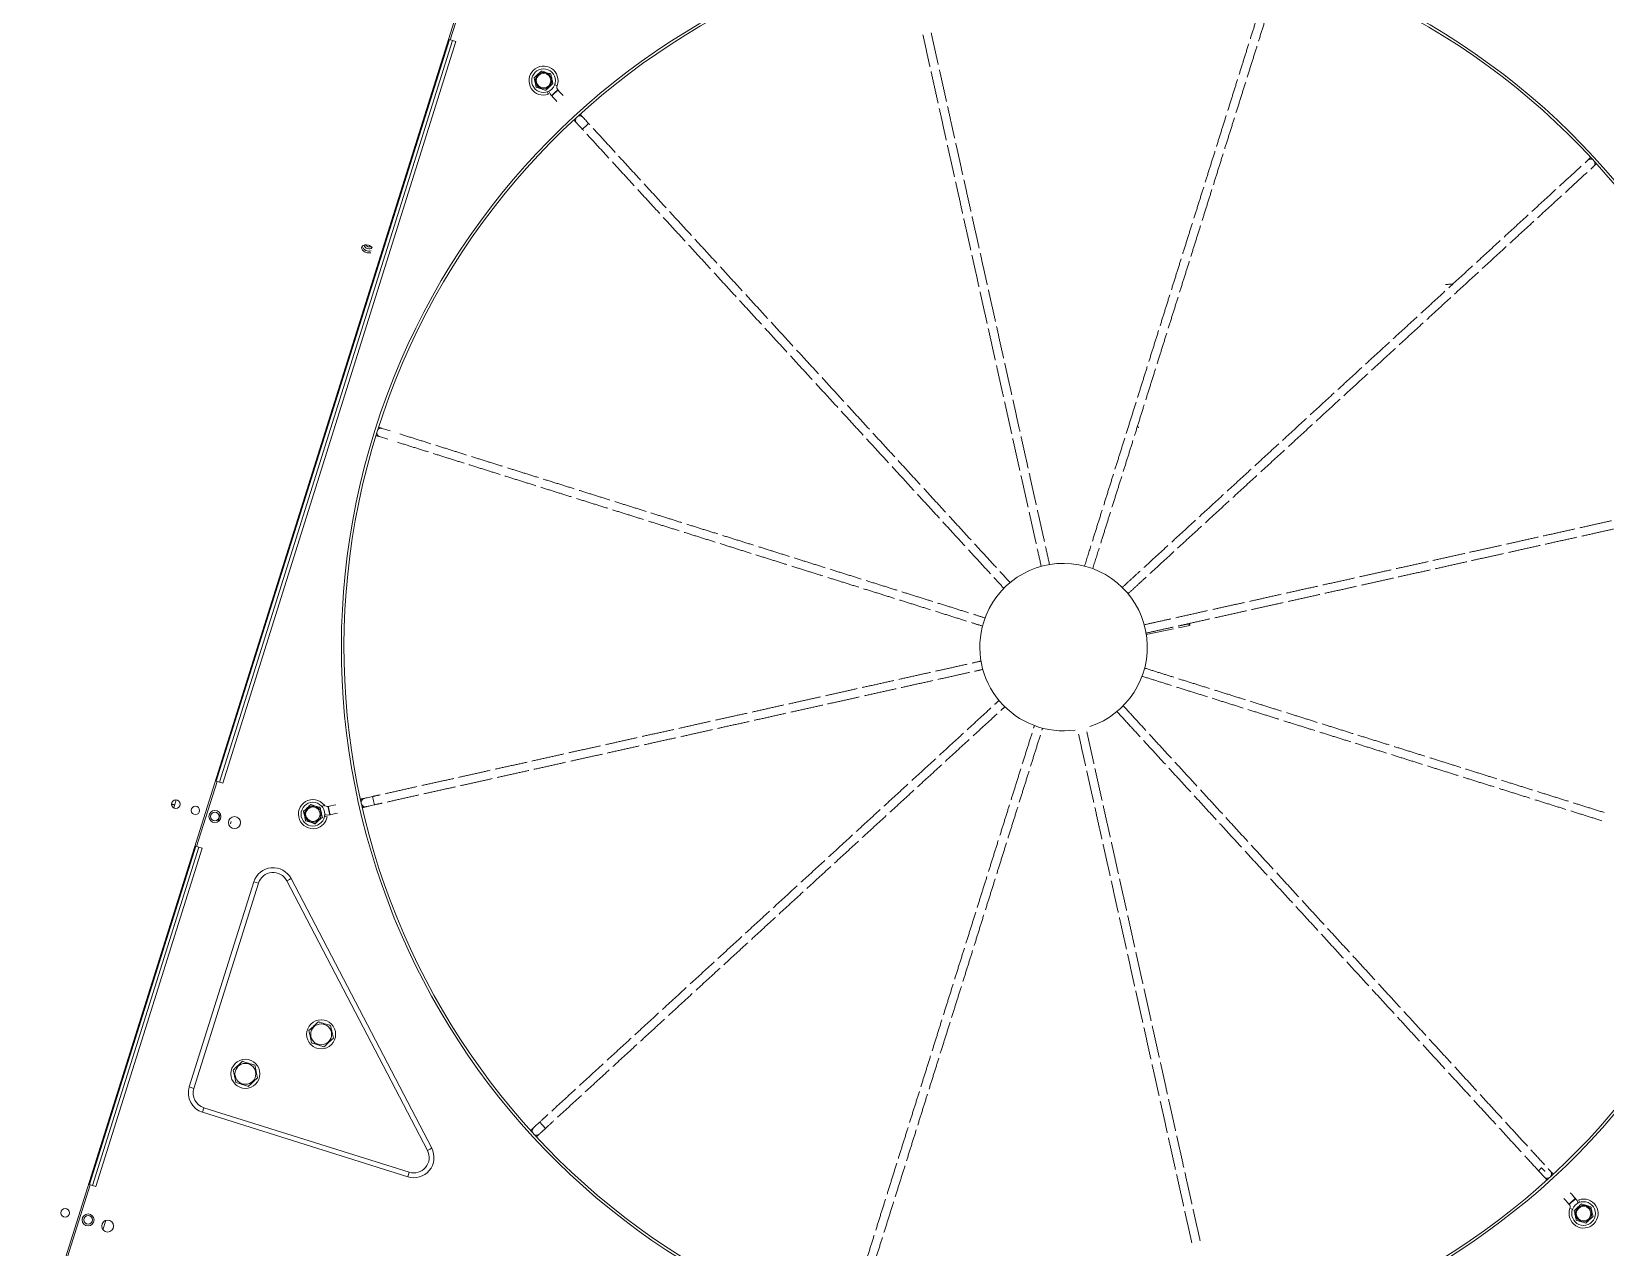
# Model space of a CAD drawing. Header units: metres. Extents: x -17822 to 152406, y -4219 to 19791.
# Drawn here: x 116685.6 to 116777.7, y 6416.1 to 6487.3 of the extents above; entities that cross this region are included whole.
import ezdxf

# ---------------------------------------------------------------- set-up
doc = ezdxf.new("R2010")
doc.units = ezdxf.units.M
doc.header["$LTSCALE"] = 100
doc.header["$MEASUREMENT"] = 0
doc.layers.get('0').update_dxf_attribs({"color": 9, "lineweight": 9})
doc.layers.add('Chiller', color=32, linetype='Continuous', lineweight=9)

# ---------------------------------------------------------------- blocks, each defined once
blk = doc.blocks.new('Chiller')
at = {"layer": 'Chiller', "linetype": 'Continuous'}
for p, q in [((72.216, -22.701), (140.59, 194.805)), ((96.722, 54.922), (97.922, 58.738)), ((83.026, 11.532), (96.671, 54.938)), ((83.217, 11.472), (96.862, 54.878)), ((83.408, 11.412), (97.053, 54.818)), ((96.862, 54.878), (96.671, 54.938)), ((96.862, 54.878), (97.053, 54.818)), ((92.034, 42.855), (92.015, 42.795)), ((93.059, 31.545), (92.589, 31.692)), ((92.739, 32.169), (93.209, 32.022)), ((137.453, 20.118), (139.047, 20.447)), ((139.026, 20.545), (138.946, 20.528)), ((139.887, 20.722), (139.324, 20.606)), ((139.344, 20.508), (140.006, 20.645)), ((139.982, 20.759), (140.006, 20.645)), ((81.878, 7.7), (83.077, 11.516)), ((83.217, 11.472), (83.026, 11.532)), ((83.408, 11.412), (83.217, 11.472)), ((80.54, 9.961), (80.687, 10.428)), ((83.116, 9.151), (83.19, 9.385)), ((83.19, 9.385), (83.263, 9.618)), ((83.905, 9.174), (83.858, 9.022)), ((75.604, -12.078), (81.827, 7.716)), ((75.795, -12.138), (82.017, 7.657)), ((75.986, -12.198), (82.208, 7.597)), ((81.827, 7.716), (82.017, 7.657)), ((82.017, 7.657), (82.208, 7.597)), ((81.452, -6.37), (85.227, 5.637)), ((85.497, 5.552), (81.722, -6.454)), ((85.497, 5.552), (85.227, 5.637)), ((95.385, -10.082), (87.153, 5.698)), ((87.404, 5.829), (95.636, -9.952)), ((81.722, -6.454), (81.452, -6.37)), ((82.226, -7.853), (82.311, -7.583)), ((94.233, -11.627), (82.226, -7.853)), ((82.311, -7.583), (94.317, -11.357)), ((94.233, -11.627), (94.317, -11.357)), ((72.596, -21.825), (75.655, -12.095)), ((75.795, -12.138), (75.604, -12.078)), ((75.986, -12.198), (75.795, -12.138)), ((76.569, -14.177), (76.397, -14.725))]:
    blk.add_line(p, q, dxfattribs=at)
at = {"layer": 'Chiller', "linetype": 'Continuous', "flags": 128}
for points in [[(103.014, 51.986), (103, 51.973), (102.96, 51.937), (102.9, 51.882), (102.83, 51.817), (102.759, 51.753), (102.699, 51.698), (102.659, 51.661), (102.645, 51.648), (102.645, 51.648)], [(102.958, 51.308), (102.877, 51.396), (102.763, 51.52), (102.645, 51.648)], [(103.027, 51.972), (103.013, 51.96), (102.973, 51.923), (102.913, 51.868), (102.842, 51.803), (102.772, 51.739), (102.712, 51.684), (102.672, 51.647), (102.658, 51.634), (102.658, 51.634)], [(102.976, 52.229), (102.959, 52.235), (102.908, 52.254), (102.832, 52.283), (102.829, 52.283)], [(103.014, 51.986), (103.131, 51.858), (103.245, 51.734), (103.326, 51.646)], [(104.45, 49.682), (104.392, 49.746), (104.335, 49.808), (104.281, 49.866), (104.233, 49.919), (104.191, 49.964), (104.158, 50.001), (104.133, 50.028), (104.117, 50.045)], [(104.819, 50.02), (104.805, 50.007), (104.765, 49.97), (104.705, 49.916), (104.635, 49.851), (104.564, 49.786), (104.504, 49.731), (104.464, 49.695), (104.45, 49.682), (104.45, 49.682)], [(104.486, 50.383), (104.501, 50.366), (104.526, 50.339), (104.56, 50.302), (104.601, 50.257), (104.65, 50.204), (104.703, 50.146), (104.76, 50.084), (104.819, 50.02)], [(163.124, 47.722), (163.162, 47.758), (163.208, 47.799), (163.245, 47.833), (163.272, 47.858), (163.288, 47.873)], [(163.626, 47.505), (163.61, 47.49), (163.583, 47.465), (163.546, 47.431), (163.501, 47.389), (163.462, 47.354)], [(91.941, 42.894), (91.829, 42.916), (91.722, 42.913), (91.631, 42.884), (91.567, 42.834), (91.536, 42.766), (91.541, 42.689), (91.583, 42.611), (91.656, 42.54), (91.752, 42.485), (91.862, 42.45), (91.973, 42.44), (92.065, 42.454)], [(89.569, 10.049), (89.738, 10.087), (89.902, 10.123), (90.02, 10.15)], [(91.693, 10.522), (91.715, 10.527), (91.751, 10.535), (91.8, 10.546), (91.86, 10.559), (91.93, 10.575), (92.007, 10.592), (92.089, 10.61), (92.174, 10.629)], [(92.283, 10.141), (92.198, 10.122), (92.116, 10.104), (92.039, 10.087), (91.969, 10.071), (91.909, 10.058), (91.86, 10.047), (91.824, 10.039), (91.802, 10.034)], [(92.174, 10.629), (92.178, 10.611), (92.19, 10.558), (92.208, 10.478), (92.228, 10.385), (92.249, 10.292), (92.267, 10.213), (92.279, 10.16), (92.283, 10.141), (92.283, 10.141)], [(89.521, 9.443), (89.502, 9.446), (89.449, 9.456), (89.369, 9.471), (89.367, 9.471)], [(89.569, 10.049), (89.573, 10.031), (89.584, 9.978), (89.602, 9.898), (89.623, 9.805), (89.644, 9.712), (89.661, 9.633), (89.673, 9.58), (89.677, 9.561), (89.677, 9.561)], [(89.587, 10.053), (89.591, 10.035), (89.603, 9.982), (89.621, 9.903), (89.641, 9.809), (89.662, 9.716), (89.68, 9.637), (89.692, 9.584), (89.696, 9.565)], [(90.128, 9.661), (90.011, 9.635), (89.847, 9.599), (89.677, 9.561)], [(87.153, 5.698), (87.194, 5.72), (87.234, 5.741), (87.272, 5.76), (87.307, 5.779), (87.338, 5.795), (87.365, 5.809), (87.387, 5.821), (87.404, 5.829)], [(101.593, -8.757), (101.61, -8.742), (101.637, -8.717), (101.674, -8.683), (101.719, -8.642), (101.772, -8.593), (101.83, -8.54), (101.892, -8.483), (101.956, -8.424)], [(102.294, -8.793), (102.23, -8.851), (102.168, -8.908), (102.11, -8.962), (102.057, -9.01), (102.012, -9.052), (101.975, -9.086), (101.948, -9.11), (101.931, -9.126)], [(102.294, -8.793), (102.281, -8.779), (102.245, -8.739), (102.19, -8.679), (102.125, -8.609), (102.06, -8.538), (102.006, -8.478), (101.969, -8.438), (101.956, -8.424), (101.956, -8.424)], [(95.636, -9.952), (95.62, -9.96), (95.597, -9.972), (95.57, -9.986), (95.539, -10.002), (95.504, -10.021), (95.466, -10.04), (95.426, -10.061), (95.385, -10.082)], [(160.401, -11.272), (160.415, -11.259), (160.455, -11.223), (160.515, -11.168), (160.585, -11.103)], [(160.734, -11.635), (160.719, -11.618), (160.694, -11.591), (160.66, -11.554), (160.618, -11.509), (160.57, -11.456), (160.517, -11.398), (160.46, -11.336), (160.401, -11.272)], [(160.673, -11.199), (160.634, -11.157), (160.601, -11.121), (160.579, -11.097), (160.572, -11.089)], [(160.775, -11.31), (160.767, -11.301), (160.745, -11.277), (160.712, -11.241), (160.673, -11.199)], [(160.958, -11.14), (160.987, -11.171), (161.028, -11.216), (161.062, -11.253), (161.087, -11.28), (161.102, -11.297)], [(162.193, -13.225), (162.207, -13.212), (162.247, -13.175), (162.307, -13.12), (162.377, -13.056), (162.448, -12.991), (162.508, -12.936), (162.548, -12.899), (162.562, -12.887)], [(162.262, -12.56), (162.343, -12.649), (162.457, -12.773), (162.574, -12.901)], [(162.206, -13.239), (162.089, -13.111), (161.975, -12.987), (161.893, -12.898)], [(162.206, -13.239), (162.22, -13.226), (162.26, -13.189), (162.32, -13.134), (162.39, -13.07), (162.461, -13.005), (162.52, -12.95), (162.56, -12.913), (162.574, -12.901), (162.574, -12.901)], [(162.243, -13.481), (162.261, -13.488), (162.312, -13.507), (162.388, -13.535), (162.39, -13.536)], [(162.755, -12.977), (162.761, -12.995), (162.78, -13.046), (162.807, -13.122), (162.808, -13.125)]]:
    blk.add_lwpolyline(points, dxfattribs=at)
at = {"layer": 'Chiller', "linetype": 'Continuous'}
for centre, radius in [((102.18, 52.525), 0.693), ((102.18, 52.525), 0.477), ((102.18, 52.525), 0.425), ((80.662, 10.179), 0.25), ((88.685, 9.596), 0.693), ((81.806, 9.819), 0.25), ((82.951, 9.46), 0.35), ((82.951, 9.46), 0.25), ((84.096, 9.1), 0.35), ((84.096, 9.1), 0.35), ((88.685, 9.596), 0.477), ((88.685, 9.596), 0.425), ((89.166, -3.289), 0.85), ((89.166, -3.289), 0.612), ((84.733, -5.602), 0.85), ((84.733, -5.602), 0.612), ((74.193, -13.732), 0.25), ((75.529, -14.151), 0.35), ((163.04, -13.777), 0.693), ((163.04, -13.777), 0.477), ((163.04, -13.777), 0.425), ((75.529, -14.151), 0.25), ((76.674, -14.511), 0.35)]:
    blk.add_circle(centre, radius, dxfattribs=at)
for centre, radius, start, end in [((132.61, 19.374), 42.25, 72.54925, 252.54925), ((132.61, 19.374), 42.1, 72.54925, 252.54925), ((132.61, 19.374), 42.25, 252.54925, 72.54925), ((132.61, 19.374), 42.1, 252.54925, 72.54925), ((102.18, 52.525), 0.85, 339.58495, 289.58495), ((34.247, 27.539), 72.378, 19.52081, 19.64509), ((103.211, 52.141), 0.75, 198.03207, 222.54925), ((103.211, 52.141), 0.25, 159.58495, 222.54925), ((104.301, 50.211), 0.247, 147.12826, 222.20691), ((104.305, 50.214), 0.247, 42.89211, 117.96544), ((163.454, 47.691), 0.246, 64.72126, 132.32098), ((163.459, 47.686), 0.246, 312.77653, 20.36709), ((91.975, 42.975), 0.43, 198.91421, 286.89363), ((91.92, 42.934), 0.236, 187.08797, 260.51976), ((92.014, 43.126), 0.333, 218.91284, 286.18567), ((91.982, 42.915), 0.236, 244.58063, 318.00865), ((91.817, 42.459), 0.452, 40.78574, 74.08245), ((92.664, 31.927), 0.246, 184.72157, 252.32046), ((92.666, 31.934), 0.246, 72.77805, 140.37694), ((132.61, 19.374), 4.9, 288.38847, 162.54925), ((132.61, 19.374), 4.9, 162.54925, 277.94934), ((139.908, 20.624), 0.1, 11.65925, 101.65925), ((88.685, 9.596), 0.85, 39.58495, 282.54925), ((49.952, 57.639), 61.707, 309.51999, 309.66576), ((89.533, 10.297), 0.25, 219.58495, 282.54925), ((91.749, 10.281), 0.247, 102.89077, 177.97065), ((91.75, 10.276), 0.247, 207.13257, 282.20803), ((88.685, 9.596), 0.85, 282.54925, 349.58495), ((89.533, 10.297), 0.75, 258.02924, 282.54925), ((86.355, 5.282), 1.183, 27.54925, 162.54925), ((86.355, 5.282), 0.9, 27.54925, 162.54925), ((82.581, -6.724), 1.183, 162.54925, 252.54925), ((82.581, -6.724), 0.9, 162.54925, 252.54925), ((101.76, -8.938), 0.246, 132.75626, 200.38736), ((101.766, -8.944), 0.246, 244.72463, 312.31761), ((94.587, -10.499), 1.183, 252.54925, 27.54925), ((94.587, -10.499), 0.9, 252.54925, 27.54925), ((160.915, -11.467), 0.247, 222.9096, 297.94683), ((160.919, -11.463), 0.247, 327.13812, 42.19748), ((162.009, -13.394), 0.75, 18.0321, 42.54925), ((163.04, -13.777), 0.85, 159.58495, 109.58495), ((162.009, -13.394), 0.25, 339.58495, 42.54925)]:
    blk.add_arc(centre, radius, start, end, dxfattribs=at)
for points in [[(143.541, 54.981), (144.109, 56.789)], [(144.587, 56.64), (144.017, 54.829)], [(124.865, 55.317), (125.278, 53.461)], [(124.793, 53.341), (124.38, 55.197)], [(142.88, 52.877), (143.449, 54.688)], [(143.929, 54.548), (143.359, 52.734)], [(125.27, 51.198), (124.857, 53.051)], [(125.344, 53.167), (125.757, 51.311)], [(142.22, 50.777), (142.789, 52.588)], [(143.268, 52.445), (142.699, 50.633)], [(125.748, 49.051), (125.336, 50.9)], [(125.824, 51.011), (126.235, 49.162)], [(104.117, 50.045), (103.957, 50.219)], [(104.326, 50.557), (104.486, 50.383)], [(104.819, 50.02), (104.88, 49.953)], [(141.559, 48.676), (142.129, 50.489)], [(142.61, 50.351), (142.038, 48.532)], [(104.513, 49.613), (104.45, 49.682)], [(106.009, 47.984), (104.714, 49.395)], [(105.085, 49.73), (106.373, 48.327)], [(126.299, 48.874), (126.712, 47.019)], [(106.571, 48.111), (107.857, 46.71)], [(126.227, 46.897), (125.814, 48.751)], [(140.901, 46.584), (141.47, 48.393)], [(141.948, 48.245), (141.378, 46.433)], [(163.288, 47.873), (163.455, 48.027)], [(107.489, 46.371), (106.209, 47.766)], [(161.628, 46.35), (162.903, 47.519)], [(163.241, 47.151), (161.973, 45.988)], [(163.793, 47.658), (163.626, 47.505)], [(108.981, 44.746), (107.696, 46.146)], [(108.064, 46.485), (109.348, 45.085)], [(126.705, 44.751), (126.292, 46.604)], [(126.779, 46.72), (127.191, 44.867)], [(140.24, 44.481), (140.811, 46.296)], [(141.289, 46.149), (140.72, 44.339)], [(160.014, 44.868), (161.41, 46.15)], [(161.755, 45.787), (160.352, 44.499)], [(110.47, 43.124), (109.186, 44.522)], [(109.548, 44.868), (110.835, 43.466)], [(127.183, 42.604), (126.769, 44.462)], [(127.257, 44.572), (127.668, 42.724)], [(158.385, 43.372), (159.791, 44.663)], [(160.129, 44.295), (158.73, 43.01)], [(139.581, 42.384), (140.149, 44.192)], [(140.631, 44.056), (140.059, 42.237)], [(111.955, 41.506), (110.672, 42.903)], [(111.031, 43.252), (112.317, 41.851)], [(127.734, 42.43), (128.146, 40.576)], [(156.765, 41.885), (158.168, 43.173)], [(158.514, 42.812), (157.11, 41.523)], [(112.525, 41.625), (113.807, 40.228)], [(127.661, 40.457), (127.248, 42.309)], [(138.921, 40.285), (139.492, 42.1)], [(139.969, 41.951), (139.4, 40.14)], [(155.15, 40.403), (156.547, 41.686)], [(113.445, 39.882), (112.156, 41.287)], [(155.388, 40.622), (154.958, 40.593)], [(156.894, 41.325), (155.489, 40.036)], [(114.931, 38.264), (113.646, 39.664)], [(114.008, 40.009), (115.296, 38.605)], [(128.139, 38.309), (127.726, 40.162)], [(128.212, 40.284), (128.625, 38.426)], [(138.261, 38.185), (138.829, 39.992)], [(139.309, 39.853), (138.74, 38.039)], [(153.524, 38.91), (154.925, 40.197)], [(155.273, 39.837), (153.874, 38.553)], [(151.902, 37.421), (153.304, 38.709)], [(116.42, 36.642), (115.135, 38.041)], [(115.494, 38.39), (116.777, 36.992)], [(128.616, 36.165), (128.203, 38.022)], [(128.69, 38.132), (129.103, 36.277)], [(137.6, 36.082), (138.171, 37.897)], [(153.649, 38.346), (152.247, 37.059)], [(138.649, 37.753), (138.082, 35.947)], [(150.283, 35.936), (151.688, 37.225)], [(152.027, 36.858), (150.631, 35.576)], [(117.904, 35.025), (116.622, 36.422)], [(116.989, 36.761), (118.27, 35.366)], [(129.168, 35.987), (129.581, 34.133)], [(118.475, 35.142), (119.761, 33.741)], [(129.095, 34.013), (128.683, 35.862)], [(136.941, 33.987), (137.51, 35.795)], [(137.992, 35.662), (137.421, 33.845)], [(148.665, 34.45), (150.063, 35.734)], [(150.41, 35.373), (149.007, 34.085)], [(119.394, 33.402), (118.113, 34.797)], [(147.039, 32.958), (148.445, 34.249)], [(120.885, 31.777), (119.599, 33.179)], [(119.959, 33.526), (121.246, 32.123)], [(129.574, 31.863), (129.161, 33.719)], [(129.647, 33.837), (130.059, 31.983)], [(136.28, 31.882), (136.851, 33.699)], [(137.331, 33.559), (136.763, 31.752)], [(148.787, 33.884), (147.385, 32.597)], [(137.006, 32.228), (136.958, 32.264)], [(145.418, 31.47), (146.82, 32.757)], [(147.171, 32.4), (145.771, 31.115)], [(92.589, 31.692), (92.373, 31.76)], [(92.523, 32.237), (92.739, 32.169)], [(95.439, 30.796), (93.626, 31.366)], [(93.763, 31.848), (95.587, 31.274)], [(122.368, 30.162), (121.081, 31.564)], [(121.449, 31.902), (122.734, 30.503)], [(130.052, 29.712), (129.638, 31.576)], [(130.124, 31.69), (130.535, 29.844)], [(135.62, 29.783), (136.189, 31.595)], [(136.671, 31.461), (136.102, 29.649)], [(97.53, 30.139), (95.726, 30.706)], [(95.873, 31.184), (97.68, 30.616)], [(97.967, 30.526), (99.782, 29.955)], [(143.794, 29.98), (145.203, 31.273)], [(145.545, 30.908), (144.147, 29.625)], [(99.636, 29.477), (97.815, 30.05)], [(100.069, 29.865), (101.885, 29.294)], [(123.859, 28.538), (122.575, 29.937)], [(122.934, 30.285), (124.22, 28.884)], [(130.601, 29.547), (131.014, 27.693)], [(134.961, 27.687), (135.53, 29.498)], [(142.176, 28.494), (143.579, 29.782)], [(101.738, 28.816), (99.923, 29.387)], [(103.825, 28.161), (102.018, 28.729)], [(102.167, 29.206), (103.98, 28.636)], [(124.425, 28.661), (125.706, 27.265)], [(130.53, 27.568), (130.117, 29.424)], [(136.012, 29.361), (135.443, 27.554)], [(143.928, 29.423), (142.524, 28.135)], [(105.934, 27.497), (104.116, 28.069)], [(104.26, 28.548), (106.068, 27.979)], [(106.355, 27.889), (108.178, 27.316)], [(125.345, 26.918), (124.063, 28.315)], [(140.554, 27.005), (141.962, 28.298)], [(142.303, 27.932), (140.909, 26.652)], [(108.029, 26.839), (106.22, 27.408)], [(110.126, 26.18), (108.318, 26.748)], [(108.465, 27.226), (110.271, 26.658)], [(125.912, 27.041), (127.195, 25.642)], [(131.011, 25.408), (130.595, 27.273)], [(131.081, 27.393), (131.492, 25.548)], [(134.298, 25.579), (134.869, 27.395)], [(135.354, 27.27), (134.783, 25.453)], [(138.936, 25.52), (140.337, 26.806)], [(162.816, 26.354), (164.671, 26.767)], [(112.228, 25.519), (110.411, 26.09)], [(110.56, 26.568), (112.372, 25.998)], [(112.659, 25.908), (114.475, 25.337)], [(126.838, 25.292), (125.548, 26.697)], [(140.686, 26.447), (139.282, 25.159)], [(158.531, 25.4), (160.377, 25.811)], [(160.671, 25.876), (162.528, 26.29)], [(162.644, 25.803), (160.785, 25.389)], [(164.787, 26.28), (162.935, 25.868)], [(114.33, 24.858), (112.516, 25.428)], [(114.757, 25.248), (116.571, 24.678)], [(128.333, 23.664), (127.043, 25.069)], [(127.396, 25.423), (128.679, 24.026)], [(131.303, 24.096), (131.075, 25.12)], [(131.558, 25.252), (131.791, 24.205)], [(133.839, 24.117), (134.209, 25.294)], [(134.694, 25.17), (134.316, 23.967)], [(137.313, 24.031), (138.713, 25.315)], [(139.067, 24.961), (137.667, 23.676)], [(156.373, 24.92), (158.231, 25.333)], [(160.5, 25.326), (158.639, 24.912)], [(116.421, 24.201), (114.609, 24.77)], [(118.528, 23.538), (116.712, 24.109)], [(116.852, 24.59), (118.663, 24.02)], [(152.082, 23.964), (153.939, 24.378)], [(154.224, 24.441), (156.083, 24.855)], [(156.206, 24.37), (154.351, 23.957)], [(158.346, 24.846), (156.486, 24.433)], [(120.621, 22.881), (118.813, 23.449)], [(118.954, 23.929), (120.765, 23.359)], [(121.053, 23.269), (122.867, 22.699)], [(129.116, 22.81), (128.532, 23.446)], [(128.887, 23.8), (129.485, 23.148)], [(136.046, 22.867), (137.088, 23.824)], [(137.448, 23.476), (136.384, 22.499)], [(147.788, 23.009), (149.643, 23.421)], [(149.936, 23.487), (151.783, 23.898)], [(151.909, 23.414), (150.048, 22.999)], [(154.053, 23.891), (152.198, 23.478)], [(122.723, 22.22), (120.911, 22.789)], [(124.828, 21.558), (123.011, 22.129)], [(123.149, 22.61), (124.961, 22.04)], [(143.487, 22.051), (145.343, 22.464)], [(145.632, 22.529), (147.49, 22.942)], [(147.615, 22.458), (145.759, 22.045)], [(149.756, 22.934), (147.903, 22.522)], [(126.929, 20.898), (125.115, 21.468)], [(125.243, 21.952), (127.055, 21.382)], [(127.342, 21.292), (128.016, 21.08)], [(139.178, 21.092), (141.039, 21.506)], [(141.338, 21.573), (143.194, 21.986)], [(143.322, 21.502), (141.467, 21.089)], [(145.468, 21.98), (143.608, 21.566)], [(127.866, 20.603), (127.215, 20.808)], [(137.332, 20.681), (138.89, 21.028)], [(139.026, 20.546), (137.441, 20.193)], [(141.178, 21.025), (139.323, 20.612)], [(127.261, 18.439), (127.779, 18.555)], [(122.978, 17.486), (124.822, 17.896)], [(125.118, 17.962), (126.972, 18.375)], [(127.105, 17.892), (125.255, 17.481)], [(127.887, 18.067), (127.403, 17.959)], [(138.922, 17.127), (137.203, 17.668)], [(137.353, 18.145), (139.054, 17.61)], [(139.343, 17.519), (141.154, 16.95)], [(118.682, 16.53), (120.539, 16.943)], [(120.824, 17.007), (122.679, 17.419)], [(122.81, 16.936), (120.952, 16.523)], [(124.957, 17.414), (123.104, 17.002)], [(141.029, 16.465), (139.212, 17.036)], [(141.439, 16.86), (143.26, 16.288)], [(114.386, 15.573), (116.243, 15.987)], [(116.528, 16.05), (118.383, 16.463)], [(118.516, 15.98), (116.657, 15.567)], [(120.658, 16.457), (118.802, 16.044)], [(126.96, 14.527), (128.363, 15.815)], [(128.581, 16.015), (128.836, 16.249)], [(129.174, 15.881), (128.946, 15.672)], [(136.103, 15.938), (137.431, 14.491)], [(143.119, 15.808), (141.309, 16.377)], [(145.215, 15.149), (143.401, 15.719)], [(143.539, 16.2), (145.363, 15.627)], [(110.094, 14.618), (111.952, 15.032)], [(112.245, 15.097), (114.098, 15.509)], [(114.207, 15.021), (112.352, 14.608)], [(116.359, 15.5), (114.507, 15.088)], [(128.722, 15.466), (127.32, 14.178)], [(130.854, 14.621), (130.904, 14.78)], [(137.083, 14.131), (135.735, 15.6)], [(147.311, 14.49), (145.504, 15.059)], [(145.646, 15.538), (147.454, 14.97)], [(147.745, 14.878), (149.557, 14.308)], [(105.802, 13.663), (107.655, 14.075)], [(107.942, 14.139), (109.803, 14.553)], [(109.913, 14.066), (108.063, 13.654)], [(112.067, 14.545), (110.208, 14.131)], [(125.345, 13.045), (126.746, 14.331)], [(127.093, 13.971), (125.694, 12.687)], [(130.197, 12.533), (130.765, 14.338)], [(131.251, 14.219), (130.68, 12.402)], [(131.381, 14.631), (131.343, 14.509)], [(133.9, 12.426), (133.49, 14.271)], [(133.969, 14.418), (134.385, 12.551)], [(138.567, 12.514), (137.285, 13.911)], [(137.632, 14.273), (138.921, 12.868)], [(149.414, 13.829), (147.6, 14.4)], [(149.839, 14.22), (151.658, 13.648)], [(101.497, 12.704), (103.363, 13.12)], [(103.651, 13.184), (105.505, 13.596)], [(105.621, 13.11), (103.77, 12.698)], [(107.768, 13.588), (105.912, 13.175)], [(151.514, 13.169), (149.697, 13.74)], [(153.611, 12.51), (151.794, 13.081)], [(151.948, 13.557), (153.751, 12.99)], [(154.039, 12.9), (155.851, 12.33)], [(97.212, 11.751), (99.064, 12.163)], [(99.356, 12.228), (101.214, 12.641)], [(101.329, 12.155), (99.469, 11.741)], [(103.473, 12.632), (101.621, 12.22)], [(123.725, 11.558), (125.127, 12.844)], [(125.478, 12.488), (124.072, 11.197)], [(129.537, 10.431), (130.107, 12.247)], [(130.591, 12.118), (130.021, 10.303)], [(134.379, 10.275), (133.967, 12.126)], [(134.448, 12.265), (134.863, 10.401)], [(140.051, 10.897), (138.769, 12.295)], [(139.126, 12.645), (140.414, 11.241)], [(155.706, 11.851), (153.897, 12.42)], [(156.139, 12.239), (157.96, 11.667)], [(92.915, 10.794), (94.765, 11.206)], [(95.06, 11.272), (96.923, 11.686)], [(97.032, 11.198), (95.175, 10.785)], [(99.183, 11.677), (97.329, 11.264)], [(122.102, 10.068), (123.503, 11.353)], [(157.806, 11.191), (155.993, 11.761)], [(159.901, 10.533), (158.094, 11.101)], [(158.244, 11.578), (160.047, 11.011)], [(80.412, 10.188), (80.594, 10.131)], [(91.462, 10.471), (91.693, 10.522)], [(92.174, 10.629), (92.624, 10.729)], [(92.73, 10.241), (92.283, 10.141)], [(94.884, 10.72), (93.022, 10.306)], [(123.855, 10.999), (122.45, 9.709)], [(128.879, 8.338), (129.446, 10.144)], [(141.541, 9.274), (140.256, 10.674)], [(140.618, 11.019), (141.902, 9.621)], [(162.004, 9.872), (160.188, 10.442)], [(160.336, 10.92), (162.151, 10.35)], [(162.431, 10.262), (164.254, 9.689)], [(91.802, 10.034), (91.571, 9.983)], [(120.482, 8.581), (121.887, 9.871)], [(122.234, 9.51), (120.83, 8.222)], [(129.929, 10.013), (129.36, 8.201)], [(134.857, 8.129), (134.444, 9.983)], [(134.93, 10.103), (135.343, 8.247)], [(142.106, 9.399), (143.392, 7.997)], [(164.106, 9.211), (162.287, 9.783)], [(118.863, 7.095), (120.262, 8.379)], [(143.027, 7.655), (141.743, 9.055)], [(120.612, 8.022), (119.209, 6.733)], [(128.219, 6.24), (128.788, 8.048)], [(129.27, 7.915), (128.7, 6.102)], [(135.334, 5.984), (134.922, 7.835)], [(135.407, 7.96), (135.82, 6.102)], [(144.516, 6.033), (143.232, 7.432)], [(143.59, 7.782), (144.878, 6.378)], [(117.245, 5.61), (118.641, 6.891)], [(118.992, 6.534), (117.583, 5.241)], [(127.558, 4.138), (128.127, 5.948)], [(128.61, 5.817), (128.04, 4.002)], [(135.813, 3.833), (135.4, 5.688)], [(135.885, 5.809), (136.297, 3.959)], [(146, 4.416), (144.715, 5.816)], [(145.081, 6.157), (146.368, 4.755)], [(115.623, 4.121), (117.02, 5.403)], [(117.369, 5.045), (115.962, 3.753)], [(114.002, 2.633), (115.403, 3.919)], [(126.899, 2.042), (127.468, 3.852)], [(127.949, 3.714), (127.38, 1.902)], [(147.492, 2.791), (146.204, 4.194)], [(146.564, 4.541), (147.853, 3.137)], [(115.748, 3.557), (114.345, 2.269)], [(136.29, 1.692), (135.878, 3.543)], [(136.364, 3.657), (136.776, 1.81)], [(148.058, 2.914), (149.342, 1.516)], [(112.383, 1.147), (113.778, 2.427)], [(114.128, 2.069), (112.721, 0.778)], [(148.982, 1.168), (147.693, 2.572)], [(110.761, -0.342), (112.164, 0.945)], [(126.238, -0.062), (126.809, 1.756)], [(127.289, 1.614), (126.72, -0.196)], [(136.769, -0.462), (136.356, 1.396)], [(136.842, 1.51), (137.254, -0.341)], [(150.466, -0.448), (149.181, 0.951)], [(149.544, 1.296), (150.833, -0.109)], [(112.508, 0.583), (111.105, -0.705)], [(109.14, -1.83), (110.535, -0.549)], [(110.886, -0.906), (109.485, -2.192)], [(125.581, -2.151), (126.148, -0.348)], [(126.63, -0.483), (126.06, -2.296)], [(137.246, -2.604), (136.833, -0.749)], [(137.32, -0.635), (137.734, -2.495)], [(151.951, -2.067), (150.672, -0.673)], [(151.031, -0.325), (152.317, -1.726)], [(107.521, -3.316), (108.916, -2.036)], [(109.263, -2.396), (107.86, -3.684)], [(124.92, -4.255), (125.489, -2.445)], [(125.969, -2.584), (125.399, -4.398)], [(153.442, -3.691), (152.156, -2.289)], [(152.524, -1.952), (153.807, -3.349)], [(105.894, -4.809), (107.299, -3.52)], [(137.724, -4.752), (137.312, -2.899)], [(137.798, -2.784), (138.211, -4.637)], [(154.005, -3.565), (155.293, -4.968)], [(107.637, -3.889), (106.241, -5.17)], [(124.259, -6.357), (124.831, -4.539)], [(154.925, -5.307), (153.645, -3.912)], [(104.28, -6.291), (105.678, -5.008)], [(106.022, -5.371), (104.617, -6.66)], [(125.308, -4.688), (124.74, -6.494)], [(138.202, -6.898), (137.79, -5.049)], [(138.276, -4.929), (138.688, -6.783)], [(155.497, -5.191), (156.779, -6.587)], [(156.421, -6.936), (155.133, -5.533)], [(102.656, -7.782), (104.056, -6.496)], [(104.397, -6.862), (103.001, -8.144)], [(123.602, -8.448), (124.171, -6.639)], [(124.649, -6.785), (124.079, -8.598)], [(138.682, -9.054), (138.268, -7.197)], [(138.754, -7.076), (139.166, -8.931)], [(157.902, -8.549), (156.616, -7.149)], [(156.98, -6.806), (158.274, -8.215)], [(101.956, -8.424), (102.439, -7.981)], [(101.426, -8.91), (101.593, -8.757)], [(101.931, -9.126), (101.765, -9.279)], [(102.781, -8.345), (102.294, -8.793)], [(122.942, -10.548), (123.512, -8.734)], [(123.99, -8.88), (123.418, -10.699)], [(159.393, -10.174), (158.109, -8.776)], [(158.469, -8.428), (159.755, -9.829)], [(139.158, -11.193), (138.745, -9.34)], [(139.233, -9.231), (139.644, -11.076)], [(159.959, -10.051), (160.755, -10.919)], [(122.28, -12.653), (122.852, -10.832)], [(123.33, -10.982), (122.76, -12.792)], [(160.401, -11.272), (159.597, -10.397)], [(139.638, -13.349), (139.225, -11.494)], [(139.71, -11.371), (140.123, -13.226)], [(160.894, -11.81), (160.734, -11.635)], [(161.102, -11.297), (161.263, -11.471)], [(121.622, -14.745), (122.192, -12.933)], [(122.668, -13.085), (122.099, -14.895)], [(140.114, -15.488), (139.702, -13.637)], [(140.188, -13.52), (140.602, -15.379)], [(120.962, -16.846), (121.532, -15.034)], [(122.011, -15.177), (121.441, -16.989)]]:
    blk.add_open_spline(points, degree=1, dxfattribs=at)
for points, knots in [([(102.054, 53.089), (102.04, 53.075), (101.997, 53.036), (101.917, 52.963), (101.815, 52.869), (101.715, 52.777), (101.653, 52.721), (101.629, 52.698)], [0, 0, 0, 0, 0.111314, 0.32527, 0.540883, 0.820939, 1, 1, 1, 1]), ([(101.629, 52.698), (101.631, 52.688), (101.64, 52.647), (101.662, 52.55), (101.696, 52.395), (101.728, 52.251), (101.749, 52.159), (101.754, 52.138), (101.754, 52.135)], [0, 0, 0, 0, 0.061533, 0.243717, 0.500216, 0.869735, 0.981561, 1, 1, 1, 1]), ([(102.605, 52.916), (102.586, 52.922), (102.531, 52.939), (102.428, 52.971), (102.295, 53.013), (102.166, 53.054), (102.086, 53.079), (102.054, 53.089)], [0, 0, 0, 0, 0.111362, 0.325305, 0.54091, 0.820973, 1, 1, 1, 1]), ([(102.731, 52.352), (102.728, 52.362), (102.719, 52.404), (102.698, 52.501), (102.663, 52.655), (102.631, 52.799), (102.611, 52.891), (102.606, 52.913), (102.605, 52.916)], [0, 0, 0, 0, 0.061569, 0.2437139, 0.5002141, 0.8697384, 0.9815609, 1, 1, 1, 1]), ([(101.754, 52.135), (101.773, 52.129), (101.829, 52.111), (101.932, 52.079), (102.064, 52.037), (102.194, 51.997), (102.274, 51.971), (102.305, 51.962)], [0, 0, 0, 0, 0.1112877, 0.3252305, 0.5408352, 0.8208977, 1, 1, 1, 1]), ([(102.305, 51.962), (102.32, 51.975), (102.362, 52.014), (102.442, 52.087), (102.544, 52.181), (102.644, 52.273), (102.706, 52.33), (102.731, 52.352)], [0, 0, 0, 0, 0.1113186, 0.3252305, 0.5408487, 0.8209009, 1, 1, 1, 1]), ([(88.559, 10.16), (88.545, 10.146), (88.502, 10.107), (88.422, 10.034), (88.32, 9.94), (88.22, 9.849), (88.158, 9.792), (88.134, 9.769)], [0, 0, 0, 0, 0.111318, 0.325274, 0.540888, 0.820939, 1, 1, 1, 1]), ([(89.11, 9.987), (89.1, 9.99), (89.06, 10.003), (88.965, 10.032), (88.814, 10.08), (88.673, 10.124), (88.583, 10.152), (88.562, 10.159), (88.559, 10.16)], [0, 0, 0, 0, 0.0615681, 0.2437281, 0.5002132, 0.8697422, 0.9815728, 1, 1, 1, 1]), ([(88.134, 9.769), (88.138, 9.75), (88.151, 9.694), (88.175, 9.588), (88.205, 9.453), (88.234, 9.32), (88.252, 9.238), (88.26, 9.206)], [0, 0, 0, 0, 0.111319, 0.325235, 0.540889, 0.820901, 1, 1, 1, 1]), ([(88.81, 9.033), (88.825, 9.046), (88.868, 9.085), (88.947, 9.159), (89.049, 9.252), (89.15, 9.344), (89.212, 9.401), (89.236, 9.423)], [0, 0, 0, 0, 0.111319, 0.325226, 0.540849, 0.820901, 1, 1, 1, 1]), ([(89.236, 9.423), (89.231, 9.443), (89.219, 9.499), (89.195, 9.605), (89.165, 9.74), (89.136, 9.873), (89.117, 9.955), (89.11, 9.987)], [0, 0, 0, 0, 0.111356, 0.325272, 0.540886, 0.820939, 1, 1, 1, 1]), ([(88.26, 9.206), (88.27, 9.203), (88.31, 9.19), (88.405, 9.16), (88.556, 9.113), (88.696, 9.069), (88.787, 9.04), (88.807, 9.034), (88.81, 9.033)], [0, 0, 0, 0, 0.061496, 0.243656, 0.500221, 0.869749, 0.981504, 1, 1, 1, 1]), ([(88.45, -3.064), (88.498, -3.02), (88.595, -2.931), (88.783, -2.758), (88.918, -2.635), (89.003, -2.557)], [0, 0, 0, 0, 0.264878, 0.535454, 1, 1, 1, 1]), ([(89.003, -2.557), (89.034, -2.566), (89.182, -2.613), (89.429, -2.69), (89.633, -2.755), (89.719, -2.782)], [0, 0, 0, 0, 0.1321493, 0.636286, 1, 1, 1, 1]), ([(88.613, -3.797), (88.599, -3.733), (88.57, -3.605), (88.515, -3.355), (88.475, -3.177), (88.45, -3.064)], [0, 0, 0, 0, 0.264878, 0.535454, 1, 1, 1, 1]), ([(89.882, -3.514), (89.834, -3.558), (89.737, -3.647), (89.549, -3.82), (89.414, -3.944), (89.329, -4.022)], [0, 0, 0, 0, 0.264862, 0.535477, 1, 1, 1, 1]), ([(89.719, -2.782), (89.733, -2.845), (89.761, -2.974), (89.817, -3.223), (89.857, -3.401), (89.882, -3.514)], [0, 0, 0, 0, 0.264862, 0.535477, 1, 1, 1, 1]), ([(89.329, -4.022), (89.243, -3.995), (89.039, -3.931), (88.792, -3.853), (88.644, -3.806), (88.613, -3.797)], [0, 0, 0, 0, 0.363714, 0.867851, 1, 1, 1, 1]), ([(84.017, -5.377), (84.065, -5.333), (84.162, -5.244), (84.35, -5.071), (84.485, -4.947), (84.57, -4.869)], [0, 0, 0, 0, 0.2648571, 0.5354742, 1, 1, 1, 1]), ([(84.18, -6.109), (84.166, -6.046), (84.137, -5.917), (84.082, -5.668), (84.042, -5.489), (84.017, -5.377)], [0, 0, 0, 0, 0.264855, 0.535471, 1, 1, 1, 1]), ([(84.57, -4.869), (84.655, -4.896), (84.86, -4.96), (85.107, -5.038), (85.255, -5.085), (85.286, -5.094)], [0, 0, 0, 0, 0.363714, 0.867851, 1, 1, 1, 1]), ([(85.286, -5.094), (85.3, -5.158), (85.328, -5.286), (85.384, -5.536), (85.424, -5.714), (85.449, -5.827)], [0, 0, 0, 0, 0.2648796, 0.5354574, 1, 1, 1, 1]), ([(84.896, -6.334), (84.865, -6.325), (84.717, -6.278), (84.47, -6.2), (84.265, -6.136), (84.18, -6.109)], [0, 0, 0, 0, 0.1321493, 0.636286, 1, 1, 1, 1]), ([(85.449, -5.827), (85.401, -5.871), (85.304, -5.96), (85.116, -6.133), (84.981, -6.256), (84.896, -6.334)], [0, 0, 0, 0, 0.264884, 0.53546, 1, 1, 1, 1]), ([(162.914, -13.214), (162.9, -13.227), (162.857, -13.266), (162.777, -13.34), (162.675, -13.433), (162.575, -13.525), (162.513, -13.582), (162.489, -13.604)], [0, 0, 0, 0, 0.111318, 0.325274, 0.540888, 0.820939, 1, 1, 1, 1]), ([(162.489, -13.604), (162.491, -13.615), (162.501, -13.656), (162.522, -13.753), (162.557, -13.907), (162.589, -14.051), (162.609, -14.143), (162.614, -14.165), (162.615, -14.168)], [0, 0, 0, 0, 0.061533, 0.243712, 0.500216, 0.869734, 0.981565, 1, 1, 1, 1]), ([(163.465, -13.387), (163.446, -13.381), (163.391, -13.364), (163.288, -13.331), (163.156, -13.29), (163.026, -13.249), (162.946, -13.224), (162.914, -13.214)], [0, 0, 0, 0, 0.111362, 0.325227, 0.540913, 0.820897, 1, 1, 1, 1]), ([(163.591, -13.951), (163.588, -13.94), (163.579, -13.899), (163.558, -13.802), (163.523, -13.648), (163.491, -13.504), (163.471, -13.411), (163.466, -13.39), (163.465, -13.387)], [0, 0, 0, 0, 0.061533, 0.243712, 0.500216, 0.869735, 0.981557, 1, 1, 1, 1]), ([(162.615, -14.168), (162.633, -14.174), (162.689, -14.191), (162.792, -14.224), (162.924, -14.265), (163.054, -14.306), (163.134, -14.331), (163.165, -14.341)], [0, 0, 0, 0, 0.1112877, 0.3252305, 0.5408352, 0.8208977, 1, 1, 1, 1]), ([(163.165, -14.341), (163.18, -14.328), (163.223, -14.288), (163.302, -14.215), (163.405, -14.122), (163.505, -14.03), (163.567, -13.973), (163.591, -13.951)], [0, 0, 0, 0, 0.111318, 0.325265, 0.540888, 0.820939, 1, 1, 1, 1])]:
    blk.add_open_spline(points, degree=3, knots=knots, dxfattribs=at)

msp = doc.modelspace()

# ---------------------------------------------------------------- block references
at = {"color": 2}
msp.add_blockref('Chiller', (116613.334, 6431.896), dxfattribs=at)

doc.saveas('drawing.dxf')
